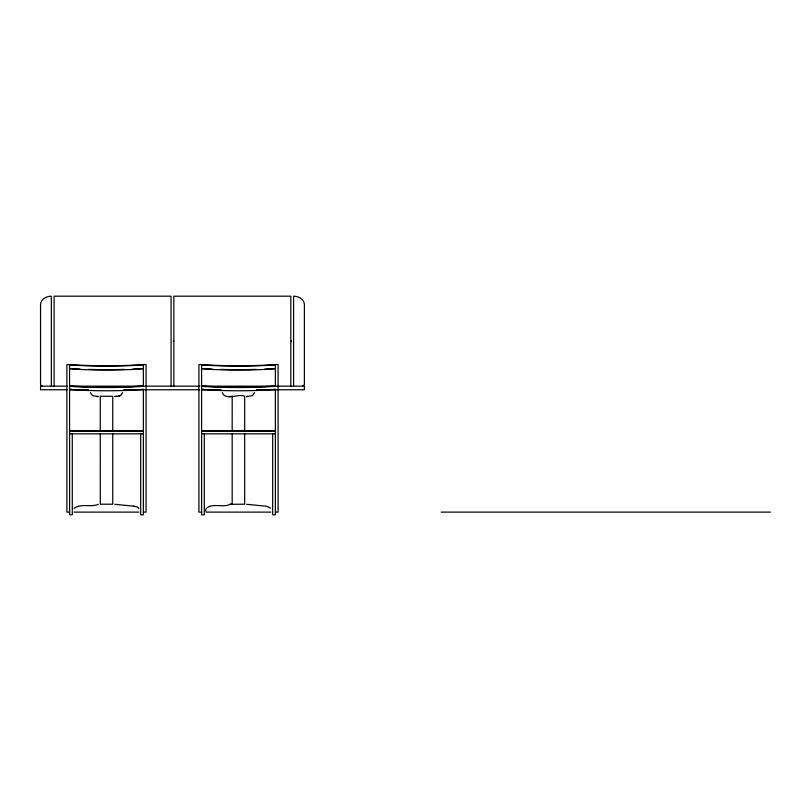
<?xml version="1.0" encoding="UTF-8"?>
<svg xmlns="http://www.w3.org/2000/svg" width="811" height="811" viewBox="0 0 811 811"><rect width="100%" height="100%" fill="white"/><g stroke="black" fill="none" stroke-linecap="round" stroke-linejoin="round"><path stroke-width="1.22" d="M112.749 433.915L112.749 504.209L100.27 504.209L100.26 433.915M112.749 431.401L112.749 396.255L100.27 396.255L100.26 431.401M244.669 433.915L244.669 504.209L230.192 504.3L232.179 504.209L232.179 433.915M244.669 431.401L244.669 396.255C239.225 393.163 225.225 401.141 222.295 392.585M173.858 341.167L173.159 341.39M122.643 392.585L120.515 395.707L114.533 396.538M254.563 392.585L252.434 395.707L246.453 396.538M205.812 509.267C210.586 502.131 223.299 508.183 230.182 504.3M74.095 508.517C80.228 503.033 90.964 507.625 98.263 504.3M291.565 341.34L290.814 341.167M118.071 396.437L119.399 396.153M230.192 396.488L232.199 396.255L232.179 431.401M302.584 386.158L304.389 384.769L304.389 304.49C304.196 299.147 298.418 296.096 293.592 296.187L293.592 386.158M90.376 392.585L92.505 395.707L98.263 396.488M143.365 512.116L146.061 512.116L146.061 364.565L143.365 364.565A80.715 10.807 0 0 1 69.594 364.565L66.887 364.565L66.887 512.116L69.584 512.116M275.375 512.116L278.082 512.116L278.082 364.565L275.375 364.565A80.715 10.807 0 0 1 201.604 364.565L198.908 364.565L198.908 512.116L201.604 512.116M67.374 386.158L40.55 386.158L40.55 389.756L67.06 389.756M69.584 386.158L199.607 386.158M201.24 386.158L304.389 386.158L304.389 389.756L256.418 389.756M69.584 389.756L88.521 389.756M123.87 389.756L199.607 389.756M202.132 389.756L221.068 389.756M96.489 396.538L98.486 396.538M228.408 396.538L231.034 396.538M69.584 430.783L143.365 430.783M201.604 430.783L275.375 430.783M69.584 431.138L143.365 431.138M201.604 431.138L275.375 431.138M69.584 433.844L143.365 433.844M201.604 433.844L275.375 433.844M133.501 506.145L137.464 507.027L138.924 508.517M74.095 512.116L138.924 512.116M206.014 512.116L270.844 512.116M441.154 512.116L770.45 512.116M246.666 396.488L248.44 396.538M114.746 396.488L116.52 396.538M133.531 506.145L114.746 504.3M42.354 386.158L40.55 384.769L40.55 304.49C40.732 299.147 46.521 296.096 51.346 296.187L51.346 386.158M246.666 504.3L266.91 506.307L270.59 508.051M205.761 510.119L205.832 511.082M290.814 386.158L290.814 296.187L173.858 296.187L173.858 386.158M275.375 364.565L275.375 386.31A80.725 10.878 0 0 1 201.604 386.31M272.678 433.844L272.678 514.813L275.375 514.813L275.375 389.209A80.725 10.878 0 0 1 273.084 389.361M204.301 433.844L204.301 514.813L201.604 514.813L201.604 364.565M171.08 386.158L171.08 296.187L54.114 296.187L54.114 386.158M143.365 364.565L143.365 386.31A80.725 10.878 0 0 1 69.584 386.31M140.668 433.844L140.668 514.813L143.365 514.813L143.365 389.209A80.725 10.878 0 0 1 141.073 389.361M72.291 433.844L72.291 514.813L69.584 514.813L69.584 364.565M275.375 389.564A80.725 10.878 0 0 1 201.604 389.564M275.375 368.833A80.715 10.807 0 0 1 201.604 368.833M275.375 364.92A80.715 10.807 0 0 1 201.604 364.92M275.375 385.945A80.725 10.878 0 0 1 201.604 385.945M267.224 389.696A80.725 10.878 0 0 1 257.472 390.101M219.507 390.101A80.725 10.878 0 0 1 209.755 389.696M203.896 389.361A80.725 10.878 0 0 1 201.604 389.209M273.084 368.62A80.715 10.807 0 0 1 264.822 369.076M256.225 369.4A80.715 10.807 0 0 1 220.754 369.4M212.158 369.076A80.715 10.807 0 0 1 203.896 368.62M143.365 389.564A80.725 10.878 0 0 1 69.594 389.564M143.365 368.833A80.715 10.807 0 0 1 69.594 368.833M143.365 364.92A80.715 10.807 0 0 1 69.584 364.92M143.365 385.945A80.725 10.878 0 0 1 69.584 385.945M135.204 389.696A80.725 10.878 0 0 1 125.462 390.101M87.497 390.101A80.725 10.878 0 0 1 77.744 389.696M71.875 389.361A80.725 10.878 0 0 1 69.594 389.209M141.073 368.62A80.715 10.807 0 0 1 132.801 369.076M124.215 369.4A80.715 10.807 0 0 1 88.734 369.4M80.147 369.076A80.715 10.807 0 0 1 71.875 368.62"/></g></svg>
